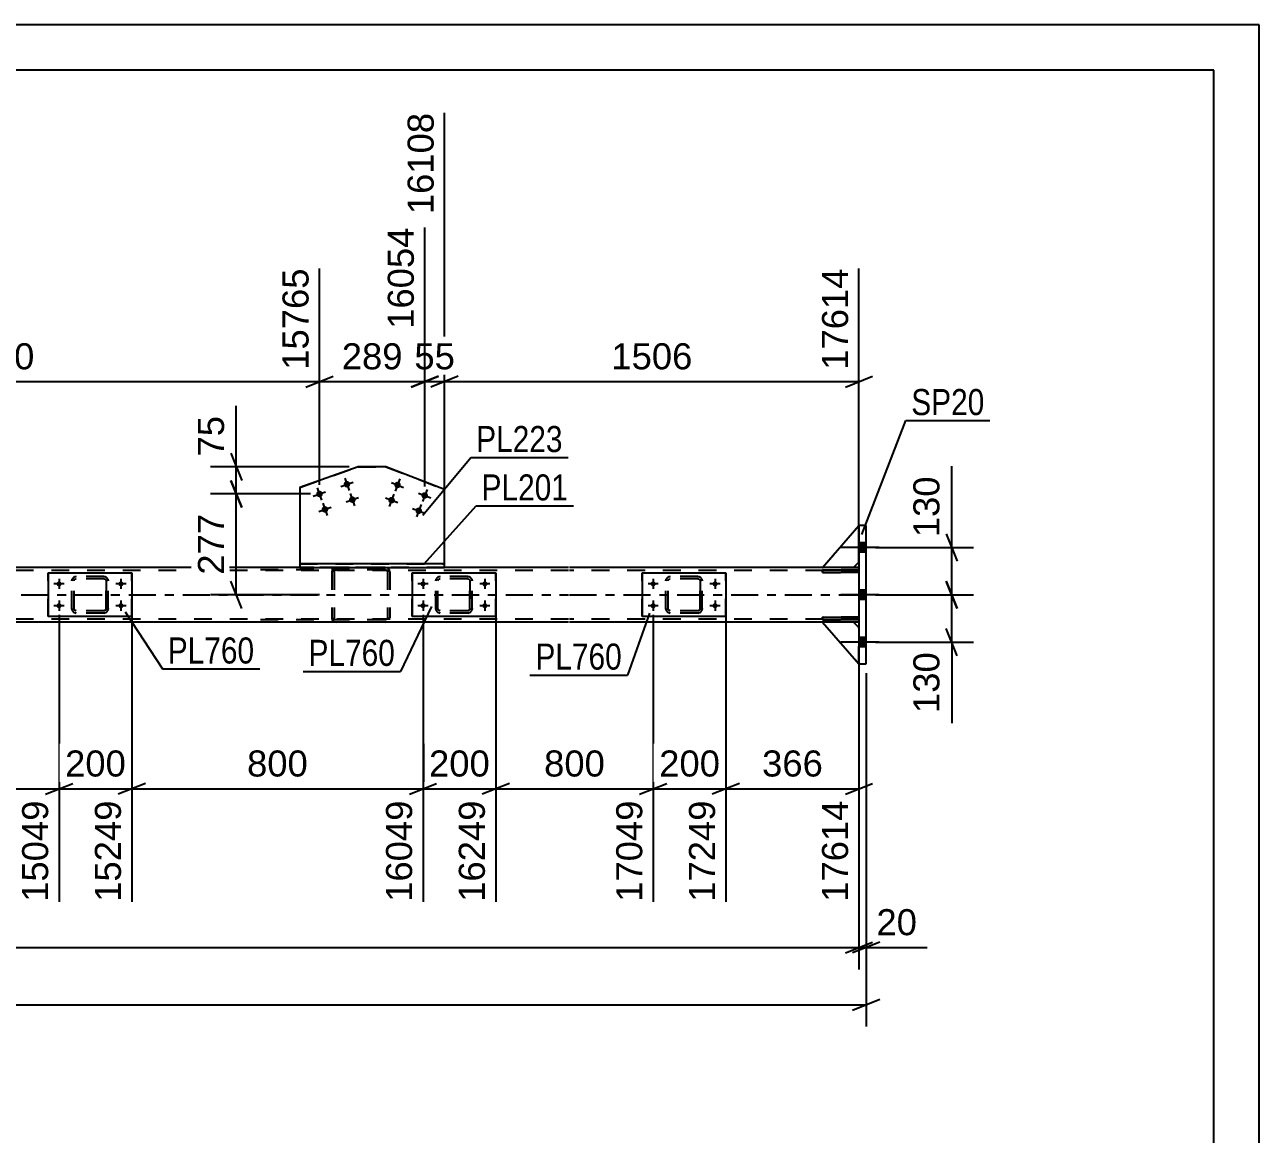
# Model space of a CAD drawing. Header units: millimetres. Extents: x -136 to 705, y -401 to 193.
# Drawn here: x 569.5 to 705.2, y 71.3 to 193.2 of the extents above; entities that cross this region are included whole.
import ezdxf

# ---------------------------------------------------------------- set-up
doc = ezdxf.new("R2010")
doc.units = ezdxf.units.MM
doc.linetypes.add('DXK_LINE_DOT2', pattern=[3.9198, 1.9599, -1.9599])
doc.linetypes.add('DXK_LINE_DOT3', pattern=[5.9187, 2.979, -0.9799, 0.9799, -0.9799])
doc.styles.add('Arial', font='ARIAL.TTF', dxfattribs={"height": 0.2})
doc.styles.add('Arial Narrow', font='ARIALN.TTF', dxfattribs={"height": 0.2})

# ---------------------------------------------------------------- blocks, each defined once
blk = doc.blocks.new('Unknown-318464307-1115')
at = {"color": 5, "linetype": 'Continuous'}
for p, q in [((705.2, 193.21), (-135.8, 193.21)), ((705.2, -400.79), (705.2, 193.21)), ((700.2, 188.21), (-130.8, 188.21)), ((700.2, -395.79), (700.2, 188.21))]:
    blk.add_line(p, q, dxfattribs=at)
blk = doc.blocks.new('Part-318464307-5272 - 5264')
at = {"color": 2, "linetype": 'Continuous'}
for p, q in [((660.6, 127.56), (657.2, 127.56)), ((657.2, 127.56), (661.2, 122.96)), ((661.2, 126.96), (660.6, 127.56))]:
    blk.add_line(p, q, dxfattribs=at)
at = {"color": 7, "linetype": 'DXK_LINE_DOT2'}
blk.add_line((661.2, 126.96), (661.2, 122.96), dxfattribs=at)
blk = doc.blocks.new('Part-318464307-5280 - 5264')
at = {"color": 7, "linetype": 'DXK_LINE_DOT2'}
for p, q in [((660.6, 127.56), (657.2, 127.56)), ((657.2, 127.56), (661.2, 122.96)), ((661.2, 126.96), (660.6, 127.56)), ((661.2, 122.96), (661.2, 126.96))]:
    blk.add_line(p, q, dxfattribs=at)
blk = doc.blocks.new('Part-318464307-5487 - 5264')
at = {"color": 7, "linetype": 'DXK_LINE_DOT2'}
for p, q in [((574.68, 132.08), (574.71, 132.27)), ((574.71, 132.27), (574.68, 132.08)), ((574.68, 129.04), (574.68, 132.08)), ((574.68, 129.04), (574.68, 132.08)), ((574.92, 132.08), (574.94, 132.18)), ((574.92, 129.04), (574.92, 132.08)), ((574.92, 129.04), (574.92, 132.08)), ((574.94, 132.18), (574.99, 132.25)), ((574.97, 132.53), (575.16, 132.56)), ((575.16, 132.56), (574.97, 132.53)), ((574.99, 132.25), (575.07, 132.31)), ((575.07, 132.31), (575.16, 132.32)), ((578.2, 132.56), (575.16, 132.56)), ((578.2, 132.32), (575.16, 132.32)), ((578.2, 132.56), (578.38, 132.53)), ((578.38, 132.53), (578.2, 132.56)), ((578.2, 132.32), (578.29, 132.31)), ((578.29, 132.31), (578.37, 132.25)), ((578.37, 132.25), (578.42, 132.18)), ((578.42, 132.18), (578.44, 132.08)), ((578.44, 129.04), (578.44, 132.08)), ((578.44, 132.08), (578.44, 129.04)), ((578.64, 132.27), (578.68, 132.08)), ((578.68, 132.08), (578.64, 132.27)), ((578.68, 129.04), (578.68, 132.08)), ((578.68, 129.04), (578.68, 132.08)), ((574.71, 128.86), (574.68, 129.04)), ((574.68, 129.04), (574.71, 128.86)), ((574.94, 128.95), (574.92, 129.04)), ((574.99, 128.87), (574.94, 128.95)), ((578.42, 128.95), (578.37, 128.87)), ((578.44, 129.04), (578.42, 128.95)), ((578.68, 129.04), (578.64, 128.86)), ((578.64, 128.86), (578.68, 129.04)), ((575.16, 128.56), (574.97, 128.6)), ((574.97, 128.6), (575.16, 128.56)), ((575.07, 128.82), (574.99, 128.87)), ((575.16, 128.8), (575.07, 128.82)), ((578.2, 128.8), (575.16, 128.8)), ((578.2, 128.56), (575.16, 128.56)), ((578.29, 128.82), (578.2, 128.8)), ((578.38, 128.6), (578.2, 128.56)), ((578.2, 128.56), (578.38, 128.6)), ((578.37, 128.87), (578.29, 128.82))]:
    blk.add_line(p, q, dxfattribs=at)
at = {"color": 7, "linetype": 'DXK_LINE_DOT3'}
blk.add_line((576.68, 130.56), (576.68, 130.56), dxfattribs=at)
at = {"color": 7, "linetype": 'DXK_LINE_DOT2'}
for centre, start, end in [((575.16, 132.08), 112.5, 157.5), ((575.16, 132.08), 112.5, 157.5), ((578.2, 132.08), 22.5, 67.5), ((578.2, 132.08), 22.5, 67.5), ((575.16, 129.04), 202.5, 247.5), ((575.16, 129.04), 202.5, 247.5), ((578.2, 129.04), 292.5, 337.5), ((578.2, 129.04), 292.5, 337.5)]:
    blk.add_arc(centre, 0.48, start, end, dxfattribs=at)
blk = doc.blocks.new('Part-318464307-5275 - 5264')
at = {"color": 7, "linetype": 'DXK_LINE_DOT2'}
for p, q in [((661.2, 128.12), (657.2, 128.12)), ((657.2, 128.12), (657.2, 127.8)), ((657.2, 127.8), (661.2, 127.8)), ((660.6, 127.8), (660.6, 128.12)), ((661.2, 127.8), (661.2, 128.12))]:
    blk.add_line(p, q, dxfattribs=at)
blk = doc.blocks.new('Bolt-318464307-5404 - 5264')
at = {"linetype": 'Continuous'}
for points in [[(662, 135.24), (662, 136.28), (661.2, 136.28), (661.2, 135.24)], [(662, 135.24), (662, 136.28), (661.2, 136.28), (661.2, 135.24)], [(662, 135.24), (662, 136.28), (661.2, 136.28), (661.2, 135.24)], [(662, 130.04), (662, 131.08), (661.2, 131.08), (661.2, 130.04)], [(662, 130.04), (662, 131.08), (661.2, 131.08), (661.2, 130.04)], [(662, 124.84), (662, 125.88), (661.2, 125.88), (661.2, 124.84)], [(662, 124.84), (662, 125.88), (661.2, 125.88), (661.2, 124.84)], [(662, 124.84), (662, 125.88), (661.2, 125.88), (661.2, 124.84)]]:
    blk.add_hatch(color=1, dxfattribs=at).paths.add_polyline_path(points)
at = {"color": 1, "linetype": 'Continuous'}
for p, q in [((663.4, 135.76), (659.2, 135.76)), ((663.4, 135.76), (659.2, 135.76)), ((663.4, 135.76), (659.2, 135.76)), ((662, 136.28), (661.2, 136.28)), ((662, 136.28), (661.2, 136.28)), ((662, 136.28), (661.2, 136.28)), ((662, 135.24), (661.2, 135.24)), ((662, 135.24), (661.2, 135.24)), ((662, 135.24), (661.2, 135.24)), ((663.4, 130.56), (659.2, 130.56)), ((663.4, 130.56), (659.2, 130.56)), ((662, 131.08), (661.2, 131.08)), ((662, 131.08), (661.2, 131.08)), ((662, 130.04), (661.2, 130.04)), ((662, 130.04), (661.2, 130.04)), ((663.4, 125.36), (659.2, 125.36)), ((663.4, 125.36), (659.2, 125.36)), ((663.4, 125.36), (659.2, 125.36)), ((662, 125.88), (661.2, 125.88)), ((662, 125.88), (661.2, 125.88)), ((662, 125.88), (661.2, 125.88)), ((662, 124.84), (661.2, 124.84)), ((662, 124.84), (661.2, 124.84)), ((662, 124.84), (661.2, 124.84))]:
    blk.add_line(p, q, dxfattribs=at)
blk = doc.blocks.new('Part-318464307-5276 - 5264')
at = {"color": 2, "linetype": 'Continuous'}
for p, q in [((657.2, 133), (657.2, 133.32)), ((657.2, 133.32), (661.2, 133.32)), ((661.2, 133), (657.2, 133)), ((661.2, 133), (661.2, 133.32))]:
    blk.add_line(p, q, dxfattribs=at)
at = {"color": 7, "linetype": 'DXK_LINE_DOT2'}
for p, q in [((660.6, 133), (660.6, 133.32)), ((661.2, 133.32), (661.2, 133))]:
    blk.add_line(p, q, dxfattribs=at)
blk = doc.blocks.new('Part-318464307-5277 - 5264')
at = {"color": 2, "linetype": 'Continuous'}
for p, q in [((657.2, 127.8), (657.2, 128.12)), ((657.2, 128.12), (661.2, 128.12)), ((661.2, 127.8), (657.2, 127.8)), ((661.2, 127.8), (661.2, 128.12))]:
    blk.add_line(p, q, dxfattribs=at)
at = {"color": 7, "linetype": 'DXK_LINE_DOT2'}
for p, q in [((660.6, 127.8), (660.6, 128.12)), ((661.2, 128.12), (661.2, 127.8))]:
    blk.add_line(p, q, dxfattribs=at)
blk = doc.blocks.new('Part-318464307-5278 - 5264')
at = {"color": 7, "linetype": 'DXK_LINE_DOT2'}
for p, q in [((657.2, 133.56), (661.2, 138.16)), ((661.2, 138.16), (661.2, 134.16)), ((660.6, 133.56), (657.2, 133.56)), ((661.2, 134.16), (660.6, 133.56))]:
    blk.add_line(p, q, dxfattribs=at)
blk = doc.blocks.new('Part-318464307-5279 - 5264')
at = {"color": 2, "linetype": 'Continuous'}
for p, q in [((657.2, 133.56), (661.2, 138.16)), ((660.6, 133.56), (657.2, 133.56)), ((661.2, 134.16), (660.6, 133.56))]:
    blk.add_line(p, q, dxfattribs=at)
at = {"color": 7, "linetype": 'DXK_LINE_DOT2'}
blk.add_line((661.2, 134.16), (661.2, 138.16), dxfattribs=at)
blk = doc.blocks.new('Part-318464307-5286 - 5264')
at = {"color": 7, "linetype": 'DXK_LINE_DOT2'}
for p, q in [((661.2, 133.32), (657.2, 133.32)), ((657.2, 133.32), (657.2, 133)), ((657.2, 133), (661.2, 133)), ((660.6, 133), (660.6, 133.32)), ((661.2, 133), (661.2, 133.32)), ((661.2, 133.32), (661.2, 133))]:
    blk.add_line(p, q, dxfattribs=at)
blk = doc.blocks.new('Part-318464307-5498 - 5264')
at = {"color": 2, "linetype": 'Continuous'}
for p, q in [((612.08, 132.96), (612.08, 128.16)), ((612.08, 132.96), (621.28, 132.96)), ((621.28, 132.96), (621.28, 128.16)), ((621.28, 128.16), (612.08, 128.16))]:
    blk.add_line(p, q, dxfattribs=at)
at = {"color": 7, "linetype": 'DXK_LINE_DOT2'}
for p, q in [((612.08, 128.16), (612.08, 132.96)), ((621.28, 128.16), (621.28, 132.96))]:
    blk.add_line(p, q, dxfattribs=at)
blk = doc.blocks.new('Bolt-318464307-5385 - 5264')
at = {"linetype": 'Continuous'}
for points in [[(604.58, 142.59), (604.56, 142.66), (604.56, 142.74), (604.57, 142.81), (604.6, 142.88), (604.64, 142.94), (604.7, 143), (604.76, 143.04), (604.83, 143.06), (604.91, 143.07), (604.98, 143.07), (605.05, 143.04), (605.12, 143.01), (605.18, 142.96), (605.22, 142.9), (605.26, 142.83), (605.27, 142.76), (605.28, 142.68), (605.26, 142.61), (605.23, 142.54), (605.19, 142.48), (605.14, 142.43), (605.07, 142.39), (605, 142.36), (604.93, 142.35), (604.85, 142.36), (604.78, 142.38), (604.71, 142.41), (604.66, 142.46), (604.61, 142.52)], [(601.56, 141.52), (601.54, 141.59), (601.54, 141.67), (601.56, 141.74), (601.58, 141.81), (601.63, 141.87), (601.68, 141.93), (601.75, 141.97), (601.82, 141.99), (601.89, 142), (601.97, 142), (602.04, 141.97), (602.1, 141.94), (602.16, 141.89), (602.21, 141.83), (602.24, 141.76), (602.26, 141.69), (602.26, 141.61), (602.25, 141.54), (602.22, 141.47), (602.18, 141.41), (602.12, 141.36), (602.06, 141.32), (601.99, 141.29), (601.91, 141.28), (601.84, 141.29), (601.77, 141.31), (601.7, 141.34), (601.64, 141.39), (601.6, 141.45)], [(605.18, 140.89), (605.16, 140.97), (605.16, 141.04), (605.17, 141.12), (605.2, 141.19), (605.24, 141.25), (605.3, 141.3), (605.36, 141.34), (605.43, 141.36), (605.51, 141.37), (605.58, 141.37), (605.66, 141.35), (605.72, 141.31), (605.78, 141.26), (605.83, 141.2), (605.86, 141.14), (605.88, 141.06), (605.88, 140.99), (605.86, 140.91), (605.84, 140.84), (605.79, 140.78), (605.74, 140.73), (605.68, 140.69), (605.6, 140.66), (605.53, 140.65), (605.46, 140.66), (605.38, 140.68), (605.32, 140.72), (605.26, 140.77), (605.21, 140.83)], [(602.16, 139.82), (602.15, 139.9), (602.14, 139.97), (602.16, 140.05), (602.19, 140.12), (602.23, 140.18), (602.28, 140.23), (602.35, 140.27), (602.42, 140.29), (602.49, 140.3), (602.57, 140.3), (602.64, 140.28), (602.71, 140.24), (602.76, 140.19), (602.81, 140.13), (602.84, 140.07), (602.86, 139.99), (602.86, 139.92), (602.85, 139.84), (602.82, 139.77), (602.78, 139.71), (602.72, 139.66), (602.66, 139.62), (602.59, 139.6), (602.51, 139.58), (602.44, 139.59), (602.37, 139.61), (602.3, 139.65), (602.24, 139.7), (602.2, 139.76)]]:
    blk.add_hatch(color=1, dxfattribs=at).paths.add_polyline_path(points)
at = {"color": 1, "linetype": 'Continuous'}
for p, q in [((604.24, 142.47), (605.6, 142.95)), ((604.68, 143.39), (605.16, 142.03)), ((601.22, 141.4), (602.58, 141.88)), ((601.66, 142.32), (602.14, 140.96)), ((604.84, 140.77), (606.2, 141.26)), ((605.28, 141.69), (605.76, 140.34)), ((601.82, 139.7), (603.18, 140.19)), ((602.26, 140.62), (602.74, 139.27))]:
    blk.add_line(p, q, dxfattribs=at)
blk = doc.blocks.new('Bolt-318464307-5387 - 5264')
at = {"linetype": 'Continuous'}
for points in [[(610.82, 142.5), (610.78, 142.44), (610.74, 142.38), (610.68, 142.33), (610.61, 142.3), (610.54, 142.28), (610.46, 142.27), (610.39, 142.28), (610.32, 142.31), (610.25, 142.35), (610.2, 142.41), (610.16, 142.47), (610.13, 142.54), (610.12, 142.61), (610.13, 142.69), (610.15, 142.76), (610.18, 142.83), (610.23, 142.89), (610.29, 142.93), (610.35, 142.97), (610.43, 142.99), (610.5, 142.99), (610.58, 142.98), (610.65, 142.95), (610.71, 142.91), (610.76, 142.86), (610.8, 142.79), (610.83, 142.72), (610.84, 142.65), (610.84, 142.58)], [(610.17, 140.82), (610.13, 140.76), (610.09, 140.7), (610.03, 140.65), (609.96, 140.62), (609.89, 140.6), (609.81, 140.59), (609.74, 140.61), (609.67, 140.63), (609.6, 140.67), (609.55, 140.73), (609.51, 140.79), (609.48, 140.86), (609.47, 140.94), (609.48, 141.01), (609.5, 141.08), (609.53, 141.15), (609.58, 141.21), (609.64, 141.26), (609.7, 141.29), (609.78, 141.31), (609.85, 141.31), (609.93, 141.3), (610, 141.27), (610.06, 141.23), (610.11, 141.18), (610.15, 141.12), (610.18, 141.05), (610.19, 140.97), (610.19, 140.9)], [(613.8, 141.35), (613.77, 141.28), (613.72, 141.22), (613.66, 141.18), (613.59, 141.14), (613.52, 141.12), (613.45, 141.12), (613.37, 141.13), (613.3, 141.16), (613.24, 141.2), (613.19, 141.25), (613.14, 141.32), (613.12, 141.39), (613.11, 141.46), (613.11, 141.53), (613.13, 141.61), (613.16, 141.67), (613.21, 141.73), (613.27, 141.78), (613.34, 141.81), (613.41, 141.83), (613.49, 141.84), (613.56, 141.83), (613.63, 141.8), (613.69, 141.76), (613.75, 141.7), (613.79, 141.64), (613.81, 141.57), (613.83, 141.5), (613.82, 141.42)], [(613.15, 139.67), (613.12, 139.6), (613.07, 139.54), (613.01, 139.5), (612.94, 139.46), (612.87, 139.44), (612.8, 139.44), (612.72, 139.45), (612.65, 139.48), (612.59, 139.52), (612.54, 139.57), (612.49, 139.64), (612.47, 139.71), (612.46, 139.78), (612.46, 139.86), (612.48, 139.93), (612.51, 140), (612.56, 140.05), (612.62, 140.1), (612.69, 140.14), (612.76, 140.15), (612.84, 140.16), (612.91, 140.15), (612.98, 140.12), (613.04, 140.08), (613.1, 140.02), (613.14, 139.96), (613.16, 139.89), (613.18, 139.82), (613.17, 139.74)]]:
    blk.add_hatch(color=1, dxfattribs=at).paths.add_polyline_path(points)
at = {"color": 1, "linetype": 'Continuous'}
for p, q in [((609.81, 142.89), (611.15, 142.37)), ((610.74, 143.3), (610.22, 141.96)), ((609.16, 141.21), (610.5, 140.69)), ((610.09, 141.63), (609.57, 140.28)), ((612.79, 141.74), (614.14, 141.22)), ((613.73, 142.15), (613.21, 140.81)), ((612.14, 140.06), (613.49, 139.54)), ((613.08, 140.47), (612.56, 139.13))]:
    blk.add_line(p, q, dxfattribs=at)
blk = doc.blocks.new('Bolt-318464307-5386 - 5264')
at = {"linetype": 'Continuous'}
for points in [[(638.58, 131.48, -1), (638.58, 132.04, -1)], [(645.38, 131.48, -1), (645.38, 132.04, -1)], [(638.58, 129.08, -1), (638.58, 129.64, -1)], [(645.38, 129.08, -1), (645.38, 129.64, -1)]]:
    blk.add_hatch(color=1, dxfattribs=at).paths.add_polyline_path(points)
at = {"color": 1, "linetype": 'Continuous'}
for p, q in [((639.14, 131.76), (638.02, 131.76)), ((638.58, 132.32), (638.58, 131.2)), ((645.94, 131.76), (644.82, 131.76)), ((645.38, 132.32), (645.38, 131.2)), ((639.14, 129.36), (638.02, 129.36)), ((638.58, 129.92), (638.58, 128.8)), ((645.94, 129.36), (644.82, 129.36)), ((645.38, 129.92), (645.38, 128.8))]:
    blk.add_line(p, q, dxfattribs=at)
blk = doc.blocks.new('Bolt-318464307-5384 - 5264')
at = {"linetype": 'Continuous'}
for points in [[(613.28, 131.48, -1), (613.28, 132.04, -1)], [(620.08, 131.48, -1), (620.08, 132.04, -1)], [(613.28, 129.08, -1), (613.28, 129.64, -1)], [(620.08, 129.08, -1), (620.08, 129.64, -1)]]:
    blk.add_hatch(color=1, dxfattribs=at).paths.add_polyline_path(points)
at = {"color": 1, "linetype": 'Continuous'}
for p, q in [((613.84, 131.76), (612.72, 131.76)), ((613.28, 132.32), (613.28, 131.2)), ((620.64, 131.76), (619.52, 131.76)), ((620.08, 132.32), (620.08, 131.2)), ((613.84, 129.36), (612.72, 129.36)), ((613.28, 129.92), (613.28, 128.8)), ((620.64, 129.36), (619.52, 129.36)), ((620.08, 129.92), (620.08, 128.8))]:
    blk.add_line(p, q, dxfattribs=at)
blk = doc.blocks.new('Part-318464307-5369 - 5264')
at = {"color": 2, "linetype": 'Continuous'}
for p, q in [((606.15, 144.63), (599.74, 142.36)), ((609.19, 144.63), (606.15, 144.63)), ((606.15, 144.63), (606.15, 144.63)), ((615.65, 142.13), (609.19, 144.63)), ((609.19, 144.63), (609.19, 144.63)), ((599.74, 142.36), (599.74, 133.96)), ((615.65, 133.96), (615.65, 142.13))]:
    blk.add_line(p, q, dxfattribs=at)
at = {"color": 7, "linetype": 'DXK_LINE_DOT2'}
for p, q in [((599.74, 142.36), (606.15, 144.63)), ((606.15, 144.63), (609.19, 144.63)), ((609.19, 144.63), (615.65, 142.13)), ((599.74, 133.96), (615.65, 133.96)), ((599.74, 133.96), (599.74, 133.96)), ((615.65, 133.96), (599.74, 133.96)), ((599.74, 133.96), (599.74, 133.96)), ((615.65, 133.96), (615.65, 133.96)), ((615.65, 133.96), (615.65, 133.96))]:
    blk.add_line(p, q, dxfattribs=at)
blk = doc.blocks.new('Bolt-318464307-5410 - 5264')
at = {"linetype": 'Continuous'}
for points in [[(573.28, 131.48, -1), (573.28, 132.04, -1)], [(580.08, 131.48, -1), (580.08, 132.04, -1)], [(573.28, 129.08, -1), (573.28, 129.64, -1)], [(580.08, 129.08, -1), (580.08, 129.64, -1)]]:
    blk.add_hatch(color=1, dxfattribs=at).paths.add_polyline_path(points)
at = {"color": 1, "linetype": 'Continuous'}
for p, q in [((573.84, 131.76), (572.72, 131.76)), ((573.28, 132.32), (573.28, 131.2)), ((580.64, 131.76), (579.52, 131.76)), ((580.08, 132.32), (580.08, 131.2)), ((573.84, 129.36), (572.72, 129.36)), ((573.28, 129.92), (573.28, 128.8)), ((580.64, 129.36), (579.52, 129.36)), ((580.08, 129.92), (580.08, 128.8))]:
    blk.add_line(p, q, dxfattribs=at)
blk = doc.blocks.new('Part-318464307-5444 - 5264')
at = {"color": 7, "linetype": 'DXK_LINE_DOT2'}
for p, q in [((629.28, 133.24), (-28.68, 133.24)), ((615.65, 133.56), (599.74, 133.56)), ((661.2, 133.24), (629.38, 133.24)), ((660.6, 133.56), (657.2, 133.56)), ((661.2, 133.56), (661.2, 127.56)), ((629.28, 127.88), (-28.68, 127.88)), ((661.2, 127.88), (629.38, 127.88)), ((660.6, 127.56), (657.2, 127.56))]:
    blk.add_line(p, q, dxfattribs=at)
at = {"color": 2, "linetype": 'Continuous'}
for p, q in [((599.74, 133.56), (530.32, 133.56)), ((629.28, 133.56), (615.65, 133.56)), ((657.2, 133.56), (629.38, 133.56)), ((661.2, 133.56), (660.6, 133.56)), ((629.28, 127.56), (-24.68, 127.56)), ((657.2, 127.56), (629.38, 127.56)), ((661.2, 127.56), (660.6, 127.56))]:
    blk.add_line(p, q, dxfattribs=at)
at = {"color": 7, "linetype": 'DXK_LINE_DOT3'}
for p, q in [((-28.68, 130.56), (629.28, 130.56)), ((629.38, 130.56), (661.2, 130.56))]:
    blk.add_line(p, q, dxfattribs=at)
blk = doc.blocks.new('Part-318464307-5458 - 5264')
at = {"color": 2, "linetype": 'Continuous'}
for p, q in [((637.38, 132.96), (637.38, 128.16)), ((637.38, 132.96), (646.58, 132.96)), ((646.58, 132.96), (646.58, 128.16)), ((646.58, 128.16), (637.38, 128.16))]:
    blk.add_line(p, q, dxfattribs=at)
at = {"color": 7, "linetype": 'DXK_LINE_DOT2'}
for p, q in [((637.38, 128.16), (637.38, 132.96)), ((646.58, 128.16), (646.58, 132.96))]:
    blk.add_line(p, q, dxfattribs=at)
blk = doc.blocks.new('Part-318464307-5475 - 5264')
at = {"color": 7, "linetype": 'DXK_LINE_DOT2'}
for p, q in [((639.98, 132.08), (640.01, 132.27)), ((640.01, 132.27), (639.98, 132.08)), ((639.98, 129.04), (639.98, 132.08)), ((639.98, 129.04), (639.98, 132.08)), ((640.22, 132.08), (640.24, 132.18)), ((640.22, 129.04), (640.22, 132.08)), ((640.22, 129.04), (640.22, 132.08)), ((640.24, 132.18), (640.29, 132.25)), ((640.27, 132.53), (640.46, 132.56)), ((640.46, 132.56), (640.27, 132.53)), ((640.29, 132.25), (640.37, 132.31)), ((640.37, 132.31), (640.46, 132.32)), ((643.5, 132.56), (640.46, 132.56)), ((643.5, 132.32), (640.46, 132.32)), ((643.5, 132.56), (643.68, 132.53)), ((643.68, 132.53), (643.5, 132.56)), ((643.5, 132.32), (643.59, 132.31)), ((643.59, 132.31), (643.67, 132.25)), ((643.67, 132.25), (643.72, 132.18)), ((643.72, 132.18), (643.74, 132.08)), ((643.74, 129.04), (643.74, 132.08)), ((643.74, 132.08), (643.74, 129.04)), ((643.94, 132.27), (643.98, 132.08)), ((643.98, 132.08), (643.94, 132.27)), ((643.98, 129.04), (643.98, 132.08)), ((643.98, 129.04), (643.98, 132.08)), ((640.01, 128.86), (639.98, 129.04)), ((639.98, 129.04), (640.01, 128.86)), ((640.24, 128.95), (640.22, 129.04)), ((640.29, 128.87), (640.24, 128.95)), ((643.72, 128.95), (643.67, 128.87)), ((643.74, 129.04), (643.72, 128.95)), ((643.98, 129.04), (643.94, 128.86)), ((643.94, 128.86), (643.98, 129.04)), ((640.46, 128.56), (640.27, 128.6)), ((640.27, 128.6), (640.46, 128.56)), ((640.37, 128.82), (640.29, 128.87)), ((640.46, 128.8), (640.37, 128.82)), ((643.5, 128.8), (640.46, 128.8)), ((643.5, 128.56), (640.46, 128.56)), ((643.59, 128.82), (643.5, 128.8)), ((643.68, 128.6), (643.5, 128.56)), ((643.5, 128.56), (643.68, 128.6)), ((643.67, 128.87), (643.59, 128.82))]:
    blk.add_line(p, q, dxfattribs=at)
at = {"color": 7, "linetype": 'DXK_LINE_DOT3'}
blk.add_line((641.98, 130.56), (641.98, 130.56), dxfattribs=at)
at = {"color": 7, "linetype": 'DXK_LINE_DOT2'}
for centre, start, end in [((640.46, 132.08), 112.5, 157.5), ((640.46, 132.08), 112.5, 157.5), ((643.5, 132.08), 22.5, 67.5), ((643.5, 132.08), 22.5, 67.5), ((640.46, 129.04), 202.5, 247.5), ((640.46, 129.04), 202.5, 247.5), ((643.5, 129.04), 292.5, 337.5), ((643.5, 129.04), 292.5, 337.5)]:
    blk.add_arc(centre, 0.48, start, end, dxfattribs=at)
blk = doc.blocks.new('Part-318464307-5492 - 5264')
at = {"color": 2, "linetype": 'Continuous'}
for p, q in [((572.08, 132.96), (572.08, 128.16)), ((572.08, 132.96), (581.28, 132.96)), ((581.28, 132.96), (581.28, 128.16)), ((581.28, 128.16), (572.08, 128.16))]:
    blk.add_line(p, q, dxfattribs=at)
at = {"color": 7, "linetype": 'DXK_LINE_DOT2'}
for p, q in [((572.08, 128.16), (572.08, 132.96)), ((581.28, 128.16), (581.28, 132.96))]:
    blk.add_line(p, q, dxfattribs=at)
blk = doc.blocks.new('Part-318464307-5493 - 5264')
at = {"color": 7, "linetype": 'DXK_LINE_DOT2'}
for p, q in [((614.68, 132.08), (614.71, 132.27)), ((614.71, 132.27), (614.68, 132.08)), ((614.68, 129.04), (614.68, 132.08)), ((614.68, 129.04), (614.68, 132.08)), ((614.92, 132.08), (614.94, 132.18)), ((614.92, 129.04), (614.92, 132.08)), ((614.92, 129.04), (614.92, 132.08)), ((614.94, 132.18), (614.99, 132.25)), ((614.97, 132.53), (615.16, 132.56)), ((615.16, 132.56), (614.97, 132.53)), ((614.99, 132.25), (615.07, 132.31)), ((615.07, 132.31), (615.16, 132.32)), ((618.2, 132.56), (615.16, 132.56)), ((618.2, 132.32), (615.16, 132.32)), ((618.2, 132.56), (618.38, 132.53)), ((618.38, 132.53), (618.2, 132.56)), ((618.2, 132.32), (618.29, 132.31)), ((618.29, 132.31), (618.37, 132.25)), ((618.37, 132.25), (618.42, 132.18)), ((618.42, 132.18), (618.44, 132.08)), ((618.44, 129.04), (618.44, 132.08)), ((618.44, 132.08), (618.44, 129.04)), ((618.64, 132.27), (618.68, 132.08)), ((618.68, 132.08), (618.64, 132.27)), ((618.68, 129.04), (618.68, 132.08)), ((618.68, 129.04), (618.68, 132.08)), ((614.71, 128.86), (614.68, 129.04)), ((614.68, 129.04), (614.71, 128.86)), ((614.94, 128.95), (614.92, 129.04)), ((614.99, 128.87), (614.94, 128.95)), ((618.42, 128.95), (618.37, 128.87)), ((618.44, 129.04), (618.42, 128.95)), ((618.68, 129.04), (618.64, 128.86)), ((618.64, 128.86), (618.68, 129.04)), ((615.16, 128.56), (614.97, 128.6)), ((614.97, 128.6), (615.16, 128.56)), ((615.07, 128.82), (614.99, 128.87)), ((615.16, 128.8), (615.07, 128.82)), ((618.2, 128.8), (615.16, 128.8)), ((618.2, 128.56), (615.16, 128.56)), ((618.29, 128.82), (618.2, 128.8)), ((618.38, 128.6), (618.2, 128.56)), ((618.2, 128.56), (618.38, 128.6)), ((618.37, 128.87), (618.29, 128.82))]:
    blk.add_line(p, q, dxfattribs=at)
at = {"color": 7, "linetype": 'DXK_LINE_DOT3'}
blk.add_line((616.68, 130.56), (616.68, 130.56), dxfattribs=at)
at = {"color": 7, "linetype": 'DXK_LINE_DOT2'}
for centre, start, end in [((615.16, 132.08), 112.5, 157.5), ((615.16, 132.08), 112.5, 157.5), ((618.2, 132.08), 22.5, 67.5), ((618.2, 132.08), 22.5, 67.5), ((615.16, 129.04), 202.5, 247.5), ((615.16, 129.04), 202.5, 247.5), ((618.2, 129.04), 292.5, 337.5), ((618.2, 129.04), 292.5, 337.5)]:
    blk.add_arc(centre, 0.48, start, end, dxfattribs=at)
blk = doc.blocks.new('Part-318464307-5520 - 5264')
at = {"color": 2, "linetype": 'Continuous'}
for p, q in [((599.74, 133.96), (599.74, 133.56)), ((615.65, 133.96), (599.74, 133.96)), ((599.74, 133.56), (615.65, 133.56)), ((615.65, 133.56), (615.65, 133.96))]:
    blk.add_line(p, q, dxfattribs=at)
blk = doc.blocks.new('Part-318464307-5544 - 5264')
at = {"color": 2, "linetype": 'Continuous'}
for p, q in [((662, 138.16), (661.2, 138.16)), ((661.2, 138.16), (661.2, 122.96)), ((662, 122.96), (662, 138.16)), ((661.2, 122.96), (662, 122.96))]:
    blk.add_line(p, q, dxfattribs=at)
blk = doc.blocks.new('Part-318464307-5613 - 5264')
at = {"color": 7, "linetype": 'DXK_LINE_DOT2'}
for p, q in [((609.12, 133.56), (595.22, 133.56)), ((609.12, 133.32), (595.22, 133.32)), ((603.28, 133.24), (603.25, 133.08)), ((603.25, 133.08), (603.25, 128.04)), ((603.28, 133.27), (603.28, 133.24)), ((603.5, 133.08), (603.52, 133.18)), ((603.5, 133.08), (603.5, 128.04)), ((603.52, 133.18), (603.58, 133.25)), ((603.76, 133.56), (603.56, 133.53)), ((603.58, 133.25), (603.66, 133.31)), ((603.66, 133.31), (603.76, 133.32)), ((609.32, 133.53), (609.12, 133.56)), ((609.12, 133.32), (609.22, 133.31)), ((609.22, 133.31), (609.3, 133.25)), ((609.3, 133.25), (609.36, 133.18)), ((609.36, 133.18), (609.38, 133.08)), ((609.38, 133.08), (609.38, 128.04)), ((609.6, 133.24), (609.59, 133.27)), ((609.63, 133.08), (609.6, 133.24)), ((609.63, 133.08), (609.63, 128.04)), ((609.12, 127.8), (595.22, 127.8)), ((609.12, 127.56), (595.22, 127.56)), ((603.25, 128.04), (603.26, 127.96)), ((603.26, 127.96), (603.28, 127.86)), ((603.52, 127.95), (603.5, 128.04)), ((603.58, 127.87), (603.52, 127.95)), ((603.56, 127.6), (603.76, 127.56)), ((603.66, 127.82), (603.58, 127.87)), ((603.76, 127.8), (603.66, 127.82)), ((609.22, 127.82), (609.12, 127.8)), ((609.12, 127.56), (609.32, 127.6)), ((609.3, 127.87), (609.22, 127.82)), ((609.36, 127.95), (609.3, 127.87)), ((609.38, 128.04), (609.36, 127.95)), ((609.59, 127.86), (609.61, 127.96)), ((609.61, 127.96), (609.63, 128.04))]:
    blk.add_line(p, q, dxfattribs=at)
for centre, start, end in [((603.74, 133.06), 110.7583, 155.68), ((609.14, 133.06), 24.32, 69.2417), ((603.74, 128.06), 204.32, 249.2417)]:
    blk.add_arc(centre, 0.496, start, end, dxfattribs=at)
blk = doc.blocks.new('StraightDimension-318464307-6284 - 5264')
at = {"color": 7, "linetype": 'Continuous'}
for p, q in [((670.79, 132.06), (671.99, 129.06)), ((663, 130.56), (673.79, 130.56)), ((671.39, 125.36), (671.39, 130.56)), ((671.99, 123.86), (670.79, 126.86)), ((663, 125.36), (673.79, 125.36)), ((671.39, 125.36), (671.39, 116.44)), ((671.39, 125.36), (671.39, 116.44))]:
    blk.add_line(p, q, dxfattribs=at)
at = {"color": 0}
blk.add_wipeout([(670.64, 124.84), (666.44, 124.84), (666.44, 116.97), (670.64, 116.97)], dxfattribs=at)
at = {"color": 3, "style": 'Arial'}
blk.add_text('130', height=2.865, rotation=90.0002, dxfattribs=at).set_placement((670.04, 117.57))
blk = doc.blocks.new('StraightDimension-318464307-6334 - 5264')
at = {"color": 7, "linetype": 'Continuous'}
for p, q in [((662, 121.96), (662, 83.11)), ((-29.48, 85.51), (662, 85.51)), ((660.5, 84.91), (663.5, 86.11))]:
    blk.add_line(p, q, dxfattribs=at)
blk = doc.blocks.new('StraightDimension-318464307-6276 - 5264')
at = {"color": 7, "linetype": 'Continuous'}
for p, q in [((671.39, 135.76), (671.39, 144.68)), ((671.39, 135.76), (671.39, 144.68)), ((670.79, 137.26), (671.99, 134.26)), ((663, 135.76), (673.79, 135.76)), ((671.39, 130.56), (671.39, 135.76)), ((671.99, 129.06), (670.79, 132.06)), ((663, 130.56), (673.79, 130.56))]:
    blk.add_line(p, q, dxfattribs=at)
at = {"color": 0}
blk.add_wipeout([(670.64, 144.16), (666.44, 144.16), (666.44, 136.29), (670.64, 136.29)], dxfattribs=at)
at = {"color": 3, "style": 'Arial'}
blk.add_text('130', height=2.865, rotation=90.0002, dxfattribs=at).set_placement((670.04, 136.89))
blk = doc.blocks.new('StraightDimension-318464307-5678 - 5264')
at = {"color": 7, "linetype": 'Continuous'}
for p, q in [((592.16, 143.14), (593.36, 140.14)), ((600.9, 141.64), (589.91, 141.64)), ((592.76, 130.56), (592.76, 141.64)), ((593.36, 129.06), (592.16, 132.06)), ((601.89, 130.56), (589.91, 130.56))]:
    blk.add_line(p, q, dxfattribs=at)
at = {"color": 0}
blk.add_wipeout([(592.01, 140.04), (587.81, 140.04), (587.81, 132.17), (592.01, 132.17)], dxfattribs=at)
at = {"color": 3, "style": 'Arial'}
blk.add_text('277', height=2.865, rotation=90.0002, dxfattribs=at).set_placement((591.41, 132.77))
blk = doc.blocks.new('StraightDimension-318464307-6021 - 5264')
at = {"color": 7, "linetype": 'Continuous'}
for p, q in [((613.28, 128.36), (613.28, 96.82)), ((621.28, 128.36), (621.28, 96.82)), ((611.78, 108.64), (614.78, 109.84)), ((613.28, 109.24), (621.28, 109.24)), ((622.78, 109.84), (619.78, 108.64))]:
    blk.add_line(p, q, dxfattribs=at)
at = {"color": 0}
blk.add_wipeout([(621.21, 109.99), (621.21, 114.19), (613.34, 114.19), (613.34, 109.99)], dxfattribs=at)
at = {"color": 0, "linetype": 'Continuous'}
blk.add_wipeout([(620.68, 108.54), (616.48, 108.54), (616.48, 96.22), (620.68, 96.22)], dxfattribs=at)
at = {"color": 3, "style": 'Arial'}
blk.add_text('200', height=2.865, dxfattribs=at).set_placement((613.94, 110.59))
at = {"color": 3, "linetype": 'Continuous', "style": 'Arial'}
blk.add_text('16249', height=2.865, rotation=90.0002, dxfattribs=at).set_placement((620.08, 96.82))
blk = doc.blocks.new('StraightDimension-318464307-5694 - 5264')
at = {"color": 7, "linetype": 'Continuous'}
for p, q in [((592.76, 144.63), (592.76, 151.33)), ((592.76, 144.63), (592.76, 151.33)), ((592.16, 146.13), (593.36, 143.13)), ((605.15, 144.63), (589.91, 144.63)), ((592.76, 141.64), (592.76, 144.63)), ((593.36, 140.14), (592.16, 143.14)), ((600.9, 141.64), (589.91, 141.64))]:
    blk.add_line(p, q, dxfattribs=at)
at = {"color": 0}
blk.add_wipeout([(592.01, 150.8), (587.81, 150.8), (587.81, 145.16), (592.01, 145.16)], dxfattribs=at)
at = {"color": 3, "style": 'Arial'}
blk.add_text('75', height=2.865, rotation=90.0002, dxfattribs=at).set_placement((591.41, 145.76))
blk = doc.blocks.new('StraightDimension-318464307-5994 - 5264')
at = {"color": 7, "linetype": 'Continuous'}
for p, q in [((541.28, 128.36), (541.28, 96.82)), ((573.28, 128.36), (573.28, 96.82)), ((542.78, 109.84), (539.78, 108.64)), ((541.28, 109.24), (573.28, 109.24)), ((571.78, 108.64), (574.78, 109.84))]:
    blk.add_line(p, q, dxfattribs=at)
at = {"color": 0}
blk.add_wipeout([(561.21, 109.99), (561.21, 114.19), (553.34, 114.19), (553.34, 109.99)], dxfattribs=at)
at = {"color": 3, "style": 'Arial'}
blk.add_text('800', height=2.865, dxfattribs=at).set_placement((553.94, 110.59))
at = {"color": 0, "linetype": 'Continuous'}
blk.add_wipeout([(572.68, 108.54), (568.48, 108.54), (568.48, 96.22), (572.68, 96.22)], dxfattribs=at)
at = {"color": 3, "linetype": 'Continuous', "style": 'Arial'}
blk.add_text('15049', height=2.865, rotation=90.0002, dxfattribs=at).set_placement((572.08, 96.82))
blk = doc.blocks.new('StraightDimension-318464307-6003 - 5264')
at = {"color": 7, "linetype": 'Continuous'}
for p, q in [((573.28, 128.36), (573.28, 96.82)), ((581.28, 128.91), (581.28, 96.82)), ((571.78, 108.64), (574.78, 109.84)), ((573.28, 109.24), (581.28, 109.24)), ((582.78, 109.84), (579.78, 108.64))]:
    blk.add_line(p, q, dxfattribs=at)
at = {"color": 0}
blk.add_wipeout([(581.21, 109.99), (581.21, 114.19), (573.34, 114.19), (573.34, 109.99)], dxfattribs=at)
at = {"color": 0, "linetype": 'Continuous'}
blk.add_wipeout([(580.68, 108.54), (576.48, 108.54), (576.48, 96.22), (580.68, 96.22)], dxfattribs=at)
at = {"color": 3, "style": 'Arial'}
blk.add_text('200', height=2.865, dxfattribs=at).set_placement((573.94, 110.59))
at = {"color": 3, "linetype": 'Continuous', "style": 'Arial'}
blk.add_text('15249', height=2.865, rotation=90.0002, dxfattribs=at).set_placement((580.08, 96.82))
blk = doc.blocks.new('StraightDimension-318464307-6012 - 5264')
at = {"color": 7, "linetype": 'Continuous'}
for p, q in [((581.28, 128.91), (581.28, 96.82)), ((613.28, 128.36), (613.28, 96.82)), ((582.78, 109.84), (579.78, 108.64)), ((581.28, 109.24), (613.28, 109.24)), ((611.78, 108.64), (614.78, 109.84))]:
    blk.add_line(p, q, dxfattribs=at)
at = {"color": 0}
blk.add_wipeout([(601.21, 109.99), (601.21, 114.19), (593.34, 114.19), (593.34, 109.99)], dxfattribs=at)
at = {"color": 3, "style": 'Arial'}
blk.add_text('800', height=2.865, dxfattribs=at).set_placement((593.94, 110.59))
at = {"color": 0, "linetype": 'Continuous'}
blk.add_wipeout([(612.68, 108.54), (608.48, 108.54), (608.48, 96.22), (612.68, 96.22)], dxfattribs=at)
at = {"color": 3, "linetype": 'Continuous', "style": 'Arial'}
blk.add_text('16049', height=2.865, rotation=90.0002, dxfattribs=at).set_placement((612.08, 96.82))
blk = doc.blocks.new('StraightDimension-318464307-6030 - 5264')
at = {"color": 7, "linetype": 'Continuous'}
for p, q in [((621.28, 128.36), (621.28, 96.82)), ((638.58, 128.36), (638.58, 96.82)), ((622.78, 109.84), (619.78, 108.64)), ((621.28, 109.24), (638.58, 109.24)), ((637.08, 108.64), (640.08, 109.84))]:
    blk.add_line(p, q, dxfattribs=at)
at = {"color": 0}
blk.add_wipeout([(633.86, 109.99), (633.86, 114.19), (625.99, 114.19), (625.99, 109.99)], dxfattribs=at)
at = {"color": 3, "style": 'Arial'}
blk.add_text('800', height=2.865, dxfattribs=at).set_placement((626.59, 110.59))
at = {"color": 0, "linetype": 'Continuous'}
blk.add_wipeout([(637.98, 108.54), (633.78, 108.54), (633.78, 96.22), (637.98, 96.22)], dxfattribs=at)
at = {"color": 3, "linetype": 'Continuous', "style": 'Arial'}
blk.add_text('17049', height=2.865, rotation=90.0002, dxfattribs=at).set_placement((637.38, 96.82))
blk = doc.blocks.new('StraightDimension-318464307-6039 - 5264')
at = {"color": 7, "linetype": 'Continuous'}
for p, q in [((638.58, 128.36), (638.58, 96.82)), ((646.58, 128.36), (646.58, 96.82)), ((637.08, 108.64), (640.08, 109.84)), ((638.58, 109.24), (646.58, 109.24)), ((648.08, 109.84), (645.08, 108.64))]:
    blk.add_line(p, q, dxfattribs=at)
at = {"color": 0}
blk.add_wipeout([(646.51, 109.99), (646.51, 114.19), (638.64, 114.19), (638.64, 109.99)], dxfattribs=at)
at = {"color": 0, "linetype": 'Continuous'}
blk.add_wipeout([(645.98, 108.54), (641.78, 108.54), (641.78, 96.22), (645.98, 96.22)], dxfattribs=at)
at = {"color": 3, "style": 'Arial'}
blk.add_text('200', height=2.865, dxfattribs=at).set_placement((639.24, 110.59))
at = {"color": 3, "linetype": 'Continuous', "style": 'Arial'}
blk.add_text('17249', height=2.865, rotation=90.0002, dxfattribs=at).set_placement((645.38, 96.82))
blk = doc.blocks.new('StraightDimension-318464307-6048 - 5264')
at = {"color": 7, "linetype": 'Continuous'}
for p, q in [((646.58, 128.36), (646.58, 96.82)), ((661.2, 126.56), (661.2, 96.82)), ((648.08, 109.84), (645.08, 108.64)), ((646.58, 109.24), (661.2, 109.24)), ((659.7, 108.64), (662.7, 109.84))]:
    blk.add_line(p, q, dxfattribs=at)
at = {"color": 0}
blk.add_wipeout([(657.82, 109.99), (657.82, 114.19), (649.95, 114.19), (649.95, 109.99)], dxfattribs=at)
at = {"color": 3, "style": 'Arial'}
blk.add_text('366', height=2.865, dxfattribs=at).set_placement((650.55, 110.59))
at = {"color": 0, "linetype": 'Continuous'}
blk.add_wipeout([(660.6, 108.54), (656.4, 108.54), (656.4, 96.22), (660.6, 96.22)], dxfattribs=at)
at = {"color": 3, "linetype": 'Continuous', "style": 'Arial'}
blk.add_text('17614', height=2.865, rotation=90.0002, dxfattribs=at).set_placement((660, 96.82))
blk = doc.blocks.new('StraightDimension-318464307-6057 - 5264')
at = {"color": 7, "linetype": 'Continuous'}
for p, q in [((615.65, 134.96), (615.65, 183.51)), ((661.2, 134.56), (661.2, 166.41)), ((617.15, 154.59), (614.15, 153.39)), ((615.65, 153.99), (661.2, 153.99)), ((659.7, 153.39), (662.7, 154.59))]:
    blk.add_line(p, q, dxfattribs=at)
at = {"color": 0}
blk.add_wipeout([(643.47, 154.74), (643.47, 158.94), (633.38, 158.94), (633.38, 154.74)], dxfattribs=at)
at = {"color": 3, "style": 'Arial'}
blk.add_text('1506', height=2.865, dxfattribs=at).set_placement((633.98, 155.34))
at = {"color": 0, "linetype": 'Continuous'}
blk.add_wipeout([(660.6, 167.01), (656.4, 167.01), (656.4, 154.69), (660.6, 154.69)], dxfattribs=at)
at = {"color": 3, "linetype": 'Continuous', "style": 'Arial'}
blk.add_text('17614', height=2.865, rotation=90.0002, dxfattribs=at).set_placement((660, 155.29))
blk = doc.blocks.new('StraightDimension-318464307-6063 - 5264')
at = {"color": 7, "linetype": 'Continuous'}
for p, q in [((615.65, 134.96), (615.65, 183.51)), ((613.47, 142.48), (613.47, 170.91)), ((611.97, 153.39), (614.97, 154.59)), ((613.47, 153.99), (615.65, 153.99)), ((617.15, 154.59), (614.15, 153.39))]:
    blk.add_line(p, q, dxfattribs=at)
at = {"color": 0, "linetype": 'Continuous'}
blk.add_wipeout([(615.05, 184.11), (610.85, 184.11), (610.85, 171.79), (615.05, 171.79)], dxfattribs=at)
at = {"color": 0}
blk.add_wipeout([(617.38, 154.74), (617.38, 158.94), (611.73, 158.94), (611.73, 154.74)], dxfattribs=at)
at = {"color": 3, "linetype": 'Continuous', "style": 'Arial'}
blk.add_text('16108', height=2.865, rotation=90.0002, dxfattribs=at).set_placement((614.45, 172.39))
at = {"color": 3, "style": 'Arial'}
blk.add_text('55', height=2.865, dxfattribs=at).set_placement((612.33, 155.34))
blk = doc.blocks.new('StraightDimension-318464307-6070 - 5264')
at = {"color": 7, "linetype": 'Continuous'}
for p, q in [((613.47, 142.48), (613.47, 170.91)), ((601.9, 142.64), (601.9, 166.41)), ((600.4, 153.39), (603.4, 154.59)), ((601.9, 153.99), (613.47, 153.99)), ((614.97, 154.59), (611.97, 153.39))]:
    blk.add_line(p, q, dxfattribs=at)
at = {"color": 0}
blk.add_wipeout([(611.62, 154.74), (611.62, 158.94), (603.75, 158.94), (603.75, 154.74)], dxfattribs=at)
at = {"color": 3, "style": 'Arial'}
blk.add_text('289', height=2.865, dxfattribs=at).set_placement((604.35, 155.34))
at = {"color": 0, "linetype": 'Continuous'}
blk.add_wipeout([(612.87, 171.51), (608.67, 171.51), (608.67, 159.19), (612.87, 159.19)], dxfattribs=at)
at = {"color": 3, "linetype": 'Continuous', "style": 'Arial'}
blk.add_text('16054', height=2.865, rotation=90.0002, dxfattribs=at).set_placement((612.27, 159.79))
blk = doc.blocks.new('StraightDimension-318464307-6079 - 5264')
at = {"color": 7, "linetype": 'Continuous'}
for p, q in [((530.32, 134.96), (530.32, 183.51)), ((601.9, 142.64), (601.9, 166.41)), ((531.82, 154.59), (528.82, 153.39)), ((530.32, 153.99), (601.9, 153.99)), ((600.4, 153.39), (603.4, 154.59))]:
    blk.add_line(p, q, dxfattribs=at)
at = {"color": 0}
blk.add_wipeout([(571.16, 154.74), (571.16, 158.94), (561.06, 158.94), (561.06, 154.74)], dxfattribs=at)
at = {"color": 3, "style": 'Arial'}
blk.add_text('1790', height=2.865, dxfattribs=at).set_placement((561.66, 155.34))
at = {"color": 0, "linetype": 'Continuous'}
blk.add_wipeout([(601.3, 167.01), (597.1, 167.01), (597.1, 154.69), (601.3, 154.69)], dxfattribs=at)
at = {"color": 3, "linetype": 'Continuous', "style": 'Arial'}
blk.add_text('15765', height=2.865, rotation=90.0002, dxfattribs=at).set_placement((600.7, 155.29))
blk = doc.blocks.new('StraightDimension-318464307-6293 - 5264')
at = {"color": 7, "linetype": 'Continuous'}
for p, q in [((661.2, 126.56), (661.2, 89.4)), ((662, 121.96), (662, 89.4)), ((659.7, 91.2), (662.7, 92.4)), ((663.5, 92.4), (660.5, 91.2)), ((661.2, 91.8), (662, 91.8)), ((662, 91.8), (668.7, 91.8)), ((662, 91.8), (668.7, 91.8))]:
    blk.add_line(p, q, dxfattribs=at)
at = {"color": 0}
blk.add_wipeout([(668.17, 92.55), (668.17, 96.75), (662.52, 96.75), (662.52, 92.55)], dxfattribs=at)
at = {"color": 3, "style": 'Arial'}
blk.add_text('20', height=2.865, dxfattribs=at).set_placement((663.12, 93.15))
blk = doc.blocks.new('StraightDimension-318464307-6302 - 5264')
at = {"color": 7, "linetype": 'Continuous'}
for p, q in [((661.2, 126.56), (661.2, 89.4)), ((659.7, 91.2), (662.7, 92.4)), ((-28.68, 91.8), (661.2, 91.8))]:
    blk.add_line(p, q, dxfattribs=at)
blk = doc.blocks.new('Mark-318464307-5454 - 5264')
at = {"color": 0}
blk.add_wipeout([(635.14, 122.34), (635.14, 125.34), (625.64, 125.34), (625.64, 122.34)], dxfattribs=at)
blk.add_wipeout([(635.14, 122.34), (635.14, 125.34), (625.64, 125.34), (625.64, 122.34)], dxfattribs=at)
at = {"color": 30, "linetype": 'Continuous'}
for p in [(638.18, 128.53), (625.04, 121.74)]:
    blk.add_line(p, (635.74, 121.74), dxfattribs=at)
at = {"color": 3, "style": 'Arial Narrow'}
blk.add_text('PL760', height=2.863, dxfattribs=at).set_placement((625.64, 122.34))
blk = doc.blocks.new('Mark-318464307-5365 - 5264')
at = {"color": 0}
blk.add_wipeout([(628.64, 146.25), (628.64, 149.25), (619.13, 149.25), (619.13, 146.25)], dxfattribs=at)
blk.add_wipeout([(628.64, 146.25), (628.64, 149.25), (619.13, 149.25), (619.13, 146.25)], dxfattribs=at)
at = {"color": 30, "linetype": 'Continuous'}
for p, q in [((613.27, 139.31), (618.53, 145.65)), ((618.53, 145.65), (629.24, 145.65))]:
    blk.add_line(p, q, dxfattribs=at)
at = {"color": 3, "style": 'Arial Narrow'}
blk.add_text('PL223', height=2.863, dxfattribs=at).set_placement((619.13, 146.25))
blk = doc.blocks.new('Mark-318464307-5488 - 5264')
at = {"color": 0}
blk.add_wipeout([(594.73, 123.01), (594.73, 126.01), (585.23, 126.01), (585.23, 123.01)], dxfattribs=at)
blk.add_wipeout([(594.73, 123.01), (594.73, 126.01), (585.23, 126.01), (585.23, 123.01)], dxfattribs=at)
at = {"color": 30, "linetype": 'Continuous'}
for p, q in [((580.55, 128.68), (584.63, 122.41)), ((584.63, 122.41), (595.33, 122.41))]:
    blk.add_line(p, q, dxfattribs=at)
at = {"color": 3, "style": 'Arial Narrow'}
blk.add_text('PL760', height=2.863, dxfattribs=at).set_placement((585.23, 123.01))
blk = doc.blocks.new('Mark-318464307-5494 - 5264')
at = {"color": 0}
blk.add_wipeout([(610.2, 122.75), (610.2, 125.75), (600.7, 125.75), (600.7, 122.75)], dxfattribs=at)
blk.add_wipeout([(610.2, 122.75), (610.2, 125.75), (600.7, 125.75), (600.7, 122.75)], dxfattribs=at)
at = {"color": 30, "linetype": 'Continuous'}
for p in [(614.21, 129.27), (600.1, 122.15)]:
    blk.add_line(p, (610.8, 122.15), dxfattribs=at)
at = {"color": 3, "style": 'Arial Narrow'}
blk.add_text('PL760', height=2.863, dxfattribs=at).set_placement((600.7, 122.75))
blk = doc.blocks.new('Mark-318464307-5516 - 5264')
at = {"color": 0}
blk.add_wipeout([(629.23, 140.93), (629.23, 143.93), (619.72, 143.93), (619.72, 140.93)], dxfattribs=at)
blk.add_wipeout([(629.23, 140.93), (629.23, 143.93), (619.72, 143.93), (619.72, 140.93)], dxfattribs=at)
at = {"color": 30, "linetype": 'Continuous'}
for p, q in [((613.41, 133.96), (619.12, 140.33)), ((619.12, 140.33), (629.83, 140.33))]:
    blk.add_line(p, q, dxfattribs=at)
at = {"color": 3, "style": 'Arial Narrow'}
blk.add_text('PL201', height=2.863, dxfattribs=at).set_placement((619.72, 140.93))
blk = doc.blocks.new('Mark-318464307-5540 - 5264')
at = {"color": 0}
blk.add_wipeout([(674.98, 150.31), (674.98, 153.31), (666.95, 153.31), (666.95, 150.31)], dxfattribs=at)
blk.add_wipeout([(674.98, 150.31), (674.98, 153.31), (666.95, 153.31), (666.95, 150.31)], dxfattribs=at)
at = {"color": 30, "linetype": 'Continuous'}
for p, q in [((661.53, 137.19), (666.35, 149.71)), ((666.35, 149.71), (675.58, 149.71))]:
    blk.add_line(p, q, dxfattribs=at)
at = {"color": 3, "style": 'Arial Narrow'}
blk.add_text('SP20', height=2.863, dxfattribs=at).set_placement((666.95, 150.31))

msp = doc.modelspace()

# ---------------------------------------------------------------- block references
for name in ['Unknown-318464307-1115', 'Part-318464307-5369 - 5264', 'Bolt-318464307-5385 - 5264', 'Bolt-318464307-5387 - 5264', 'Part-318464307-5278 - 5264', 'Part-318464307-5279 - 5264', 'Part-318464307-5544 - 5264', 'Bolt-318464307-5404 - 5264', 'Part-318464307-5444 - 5264', 'Part-318464307-5613 - 5264', 'Part-318464307-5520 - 5264', 'Part-318464307-5276 - 5264', 'Part-318464307-5286 - 5264', 'Part-318464307-5492 - 5264', 'Bolt-318464307-5410 - 5264', 'Part-318464307-5487 - 5264', 'Part-318464307-5498 - 5264', 'Bolt-318464307-5384 - 5264', 'Part-318464307-5493 - 5264', 'Part-318464307-5458 - 5264', 'Bolt-318464307-5386 - 5264', 'Part-318464307-5475 - 5264', 'Part-318464307-5275 - 5264', 'Part-318464307-5277 - 5264', 'Part-318464307-5272 - 5264', 'Part-318464307-5280 - 5264']:
    msp.add_blockref(name, (0, 0))

# ---------------------------------------------------------------- next in the draw order: block references
for name in ['StraightDimension-318464307-5678 - 5264', 'StraightDimension-318464307-6284 - 5264']:
    msp.add_blockref(name, (0, 0))

# ---------------------------------------------------------------- next in the draw order: block references
for name in ['StraightDimension-318464307-5694 - 5264', 'StraightDimension-318464307-6276 - 5264', 'StraightDimension-318464307-6334 - 5264']:
    msp.add_blockref(name, (0, 0))

# ---------------------------------------------------------------- next in the draw order: block references
for name in ['StraightDimension-318464307-6057 - 5264', 'StraightDimension-318464307-5994 - 5264', 'StraightDimension-318464307-6021 - 5264']:
    msp.add_blockref(name, (0, 0))

# ---------------------------------------------------------------- next in the draw order: block references
for name in ['StraightDimension-318464307-6063 - 5264', 'Mark-318464307-5540 - 5264', 'StraightDimension-318464307-6003 - 5264', 'StraightDimension-318464307-6030 - 5264']:
    msp.add_blockref(name, (0, 0))

# ---------------------------------------------------------------- next in the draw order: block references
for name in ['StraightDimension-318464307-6070 - 5264', 'StraightDimension-318464307-6012 - 5264', 'StraightDimension-318464307-6039 - 5264']:
    msp.add_blockref(name, (0, 0))

# ---------------------------------------------------------------- next in the draw order: block references
for name in ['StraightDimension-318464307-6079 - 5264', 'Mark-318464307-5365 - 5264', 'StraightDimension-318464307-6048 - 5264']:
    msp.add_blockref(name, (0, 0))

# ---------------------------------------------------------------- next in the draw order: block references
for name in ['Mark-318464307-5516 - 5264', 'StraightDimension-318464307-6293 - 5264']:
    msp.add_blockref(name, (0, 0))

# ---------------------------------------------------------------- next in the draw order: block references
msp.add_blockref('StraightDimension-318464307-6302 - 5264', (0, 0))

# ---------------------------------------------------------------- next in the draw order: block references
for name in ['Mark-318464307-5494 - 5264', 'Mark-318464307-5488 - 5264', 'Mark-318464307-5454 - 5264']:
    msp.add_blockref(name, (0, 0))

doc.saveas('drawing.dxf')
